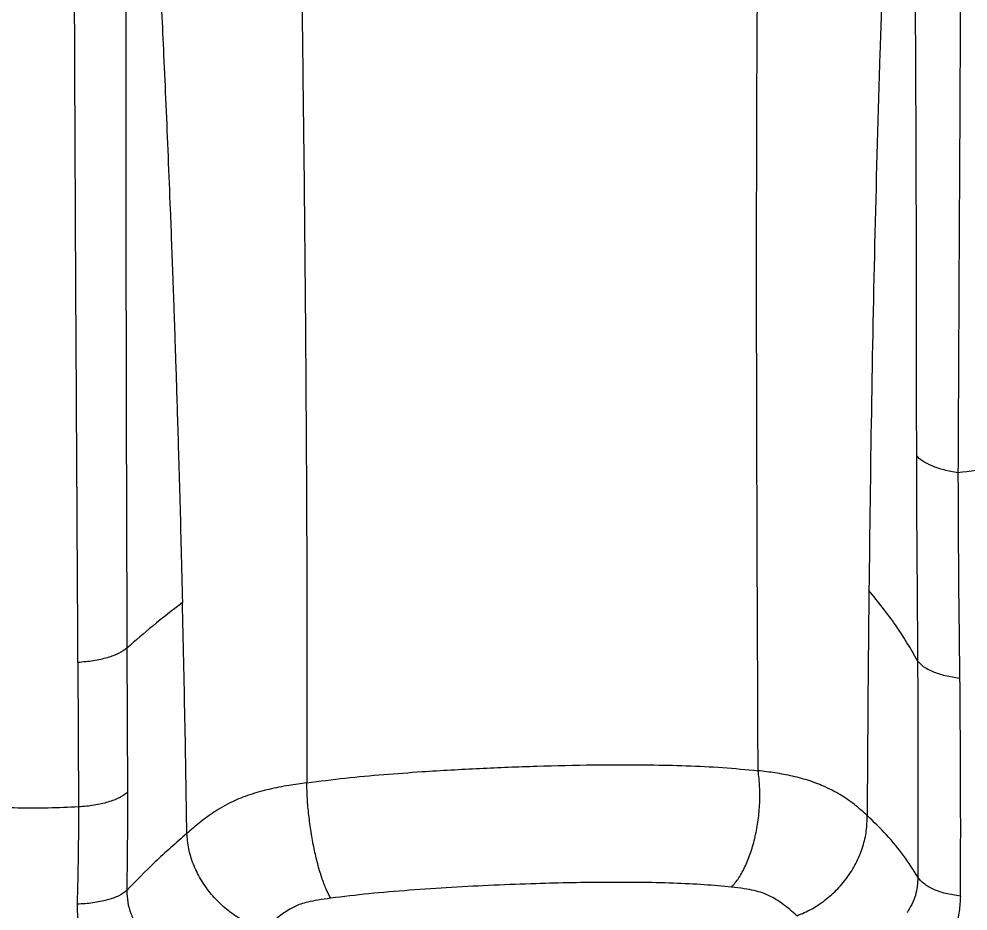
# Model space of a CAD drawing. Extents: x 832 to 912, y 781 to 934.
# Drawn here: x 852.25 to 859.97, y 832.3 to 839.56 of the extents above; entities that cross this region are included whole.
import ezdxf

# ---------------------------------------------------------------- set-up
doc = ezdxf.new("R2010")
doc.units = 0
doc.header["$MEASUREMENT"] = 0
doc.layers.add('1', color=4, linetype='Continuous')

# ---------------------------------------------------------------- blocks, each defined once
blk = doc.blocks.new('2026 SOVEREIGN HL')
at = {"layer": '1', "color": 3, "linetype": 'Continuous', "lineweight": 25}
for p, q in [((21.3963, 37.3483), (21.401, 36.1755)), ((20.998, 37.2318), (21.0031, 36.0567))]:
    blk.add_line(p, q, dxfattribs=at)
for points, knots in [([(22.7143, 48.1712), (22.7211, 47.9299), (22.7348, 47.4472), (22.751, 46.7383), (22.7655, 46.0405), (22.7784, 45.3533), (22.7913, 44.605), (22.8041, 43.7973), (22.8166, 42.9303), (22.829, 41.9668), (22.8409, 40.9063), (22.8511, 39.7472), (22.8582, 38.5889), (22.8621, 37.4281), (22.8608, 36.6452), (22.8601, 36.2537)], [0, 0, 0, 0, 0.056175, 0.112366, 0.168585, 0.224785, 0.280956, 0.354492, 0.427979, 0.50142, 0.601462, 0.701444, 0.801187, 0.900569, 1, 1, 1, 1]), ([(26.5331, 36.3516), (26.5303, 36.9885), (26.5247, 38.2628), (26.5193, 40.1686), (26.522, 41.7116), (26.5287, 42.8952), (26.5354, 43.7131), (26.5441, 44.5404), (26.5542, 45.32), (26.5648, 46.0514), (26.5755, 46.7332), (26.587, 47.4267), (26.5946, 47.8987), (26.5983, 48.1349)], [0, 0, 0, 0, 0.165996, 0.332137, 0.498368, 0.568289, 0.638355, 0.708506, 0.77878, 0.83405, 0.889326, 0.944643, 1, 1, 1, 1]), ([(20.998, 37.2318), (20.9959, 37.6225), (20.9917, 38.403), (20.9847, 39.5792), (20.9782, 40.7606), (20.9735, 41.8186), (20.9697, 42.7521), (20.9665, 43.5604), (20.9624, 44.3776), (20.957, 45.2062), (20.9494, 46.0458), (20.9463, 46.6135), (20.9447, 46.8978)], [0, 0, 0, 0, 0.124731, 0.249191, 0.37374, 0.498017, 0.58086, 0.664006, 0.747459, 0.831013, 0.915356, 1, 1, 1, 1]), ([(21.4129, 46.8351), (21.4107, 46.5131), (21.4062, 45.8657), (21.3989, 44.9028), (21.393, 43.9421), (21.3893, 42.9874), (21.3874, 41.9591), (21.3875, 40.8581), (21.3894, 39.685), (21.3923, 38.5151), (21.395, 37.7376), (21.3963, 37.3483)], [0, 0, 0, 0, 0.098228, 0.197485, 0.297055, 0.39695, 0.496928, 0.622161, 0.74792, 0.873762, 1, 1, 1, 1]), ([(21.4129, 46.8351), (21.4267, 46.6326), (21.4543, 46.2276), (21.4964, 45.6207), (21.536, 45.03), (21.5721, 44.4637), (21.6061, 43.8945), (21.6353, 43.3732), (21.6659, 42.7879), (21.6906, 42.2764), (21.7136, 41.7637), (21.7314, 41.345), (21.7502, 40.8767), (21.7635, 40.5252), (21.7718, 40.294), (21.7743, 40.2228), (21.7768, 40.1518), (21.7793, 40.0809), (21.7817, 40.0102), (21.7857, 39.8952), (21.7914, 39.7231), (21.7993, 39.4814), (21.808, 39.2019), (21.8175, 38.8847), (21.8276, 38.53), (21.838, 38.1377), (21.8447, 37.8631), (21.8482, 37.7196)], [0, 0, 0, 0, 0.062645, 0.125319, 0.190843, 0.250629, 0.307672, 0.375859, 0.421625, 0.500977, 0.545824, 0.592841, 0.641221, 0.703081, 0.711096, 0.719091, 0.727066, 0.735021, 0.742957, 0.750873, 0.773785, 0.80095, 0.83236, 0.867993, 0.907823, 0.951828, 1, 1, 1, 1]), ([(27.764, 46.781), (27.7485, 46.5527), (27.7177, 46.0964), (27.675, 45.4254), (27.6365, 44.7638), (27.6024, 44.1112), (27.5726, 43.466), (27.5467, 42.8269), (27.5143, 41.9116), (27.4816, 40.7257), (27.4526, 39.2698), (27.4407, 38.3019), (27.4347, 37.8181)], [0, 0, 0, 0, 0.071804, 0.143563, 0.215313, 0.287, 0.358576, 0.430095, 0.501517, 0.667777, 0.833943, 1, 1, 1, 1]), ([(27.764, 46.781), (27.769, 46.4429), (27.7789, 45.7674), (27.7921, 44.765), (27.8024, 43.771), (27.8108, 42.6743), (27.8166, 41.4799), (27.82, 40.1893), (27.8204, 39.3405), (27.8207, 38.9158)], [0, 0, 0, 0, 0.124899, 0.249567, 0.374542, 0.499378, 0.666387, 0.833106, 1, 1, 1, 1]), ([(28.1932, 46.78), (28.1926, 46.5013), (28.1912, 45.9459), (28.1885, 45.1208), (28.1857, 44.3039), (28.1826, 43.4946), (28.1784, 42.5143), (28.1725, 41.3687), (28.1655, 40.0623), (28.1615, 39.2044), (28.1594, 38.7755)], [0, 0, 0, 0, 0.1009616, 0.2012382, 0.3016233, 0.4016669, 0.5014536, 0.6680047, 0.834025, 1, 1, 1, 1]), ([(28.1594, 38.7755), (28.1206, 38.7826), (28.0429, 38.7969), (27.946, 38.83), (27.8673, 38.8696), (27.8362, 38.9004), (27.8207, 38.9158)], [0, 0, 0, 0, 0.250002, 0.5, 0.75, 1, 1, 1, 1]), ([(27.8207, 38.9158), (27.8208, 38.8282), (27.821, 38.6436), (27.8229, 38.3635), (27.8251, 38.0748), (27.8272, 37.7953), (27.8292, 37.518), (27.8302, 37.3378), (27.8308, 37.2457)], [0, 0, 0, 0, 0.1577763, 0.3325317, 0.5017502, 0.6750195, 0.8339202, 1, 1, 1, 1]), ([(29.3405, 38.9222), (29.1426, 38.8976), (28.7468, 38.8484), (28.3553, 38.7998), (28.1594, 38.7755)], [0, 0, 0, 0, 0.49981, 1, 1, 1, 1]), ([(28.1594, 38.7755), (28.1604, 38.4961), (28.1623, 37.9365), (28.1695, 37.38), (28.1732, 37.1013)], [0, 0, 0, 0, 0.499218, 1, 1, 1, 1]), ([(27.4347, 37.8181), (27.4317, 37.513), (27.4256, 36.9028), (27.4221, 36.2927), (27.4204, 35.9876)], [0, 0, 0, 0, 0.500008, 1, 1, 1, 1]), ([(27.8308, 37.2457), (27.7741, 37.3436), (27.6621, 37.5374), (27.51, 37.7252), (27.4347, 37.8181)], [0, 0, 0, 0, 0.5051345, 1, 1, 1, 1]), ([(21.8482, 37.7196), (21.7669, 37.6569), (21.6073, 37.5337), (21.4657, 37.4093), (21.3963, 37.3483)], [0, 0, 0, 0, 0.50956, 1, 1, 1, 1]), ([(21.884, 35.8418), (21.8792, 36.1527), (21.8695, 36.7821), (21.8553, 37.4046), (21.8482, 37.7196)], [0, 0, 0, 0, 0.493919, 1, 1, 1, 1]), ([(21.3963, 37.3483), (21.3757, 37.3335), (21.3345, 37.304), (21.2388, 37.2691), (21.1257, 37.243), (21.0405, 37.2355), (20.998, 37.2318)], [0, 0, 0, 0, 0.25, 0.5, 0.749998, 1, 1, 1, 1]), ([(28.1732, 37.1013), (28.1331, 37.1079), (28.0531, 37.1212), (27.9535, 37.1552), (27.8741, 37.1967), (27.8452, 37.2294), (27.8308, 37.2457)], [0, 0, 0, 0, 0.249999, 0.5, 0.749999, 1, 1, 1, 1]), ([(27.8308, 37.2457), (27.8319, 36.9513), (27.8342, 36.3604), (27.8338, 35.7776), (27.8336, 35.4853)], [0, 0, 0, 0, 0.498332, 1, 1, 1, 1]), ([(28.1732, 37.1013), (28.1753, 36.8049), (28.1796, 36.2109), (28.1785, 35.6239), (28.178, 35.3298)], [0, 0, 0, 0, 0.498915, 1, 1, 1, 1]), ([(22.8601, 36.2537), (22.9639, 36.2668), (23.1702, 36.293), (23.4847, 36.3212), (23.8498, 36.3483), (24.2665, 36.3717), (24.7327, 36.3901), (25.195, 36.4005), (25.6009, 36.4012), (25.9504, 36.393), (26.2472, 36.3792), (26.4374, 36.3608), (26.5331, 36.3516)], [0, 0, 0, 0, 0.0850108, 0.1689044, 0.2521472, 0.3763894, 0.5002922, 0.624187, 0.7483033, 0.8314263, 0.9151548, 1, 1, 1, 1]), ([(26.3173, 35.4046), (26.3375, 35.4284), (26.3777, 35.4761), (26.4308, 35.5743), (26.4759, 35.6878), (26.5112, 35.8145), (26.5355, 35.9493), (26.5476, 36.0872), (26.5481, 36.2243), (26.5381, 36.3091), (26.5331, 36.3516)], [0, 0, 0, 0, 0.1250088, 0.2500087, 0.3750027, 0.5000007, 0.624997, 0.7499915, 0.8749911, 1, 1, 1, 1]), ([(27.4204, 35.9876), (27.3907, 36.0139), (27.3301, 36.0676), (27.2212, 36.1467), (27.096, 36.2156), (26.9571, 36.2695), (26.8181, 36.3073), (26.6757, 36.3341), (26.5793, 36.3459), (26.5331, 36.3516)], [0, 0, 0, 0, 0.16009, 0.327092, 0.500994, 0.633874, 0.764234, 0.887012, 1, 1, 1, 1]), ([(22.8601, 36.2537), (22.811, 36.2466), (22.7068, 36.2316), (22.5489, 36.2008), (22.3924, 36.1575), (22.2382, 36.0956), (22.103, 36.0177), (21.9858, 35.9296), (21.9173, 35.8706), (21.884, 35.8418)], [0, 0, 0, 0, 0.111447, 0.23676, 0.371002, 0.50585, 0.679595, 0.8438, 1, 1, 1, 1]), ([(23.0547, 35.3137), (23.0422, 35.3369), (23.0174, 35.3832), (22.9814, 35.4798), (22.9481, 35.5921), (22.9187, 35.718), (22.8942, 35.8523), (22.8758, 35.9899), (22.8635, 36.1267), (22.8612, 36.2113), (22.8601, 36.2537)], [0, 0, 0, 0, 0.125009, 0.250009, 0.375002, 0.5, 0.624997, 0.749991, 0.874992, 1, 1, 1, 1]), ([(21.401, 36.1755), (21.3808, 36.1604), (21.3405, 36.1302), (21.245, 36.0944), (21.1314, 36.0677), (21.0459, 36.0604), (21.0031, 36.0567)], [0, 0, 0, 0, 0.25, 0.499999, 0.749997, 1, 1, 1, 1]), ([(21.401, 36.1755), (21.4012, 36.0857), (21.4015, 35.9085), (21.3977, 35.6405), (21.3965, 35.4648), (21.3959, 35.3771)], [0, 0, 0, 0, 0.3402253, 0.6707779, 1, 1, 1, 1]), ([(21.0031, 36.0567), (20.9208, 36.053), (20.7569, 36.0457), (20.5084, 36.0459), (20.3445, 36.0536), (20.2623, 36.0575)], [0, 0, 0, 0, 0.334177, 0.665822, 1, 1, 1, 1]), ([(21.0031, 36.0567), (21.0021, 35.9251), (21.0003, 35.6617), (20.9944, 35.3973), (20.9914, 35.265)], [0, 0, 0, 0, 0.499737, 1, 1, 1, 1]), ([(26.8477, 35.1716), (26.8883, 35.1884), (26.9693, 35.222), (27.0818, 35.2974), (27.183, 35.3883), (27.2695, 35.4939), (27.3388, 35.6103), (27.3882, 35.734), (27.4182, 35.8616), (27.4197, 35.9456), (27.4204, 35.9876)], [0, 0, 0, 0, 0.125005, 0.250005, 0.375001, 0.5, 0.624998, 0.749995, 0.874995, 1, 1, 1, 1]), ([(27.8338, 35.4851), (27.7959, 35.5441), (27.7206, 35.6613), (27.5843, 35.8295), (27.4747, 35.9352), (27.4204, 35.9876)], [0, 0, 0, 0, 0.338635, 0.672195, 1, 1, 1, 1]), ([(21.884, 35.8418), (21.796, 35.7645), (21.6221, 35.6115), (21.4708, 35.4547), (21.3959, 35.3771)], [0, 0, 0, 0, 0.5053754, 1, 1, 1, 1]), ([(22.5117, 35.0642), (22.4711, 35.0774), (22.3899, 35.1039), (22.2733, 35.171), (22.1659, 35.2555), (22.0714, 35.3564), (21.993, 35.4697), (21.9341, 35.5913), (21.8947, 35.7174), (21.8875, 35.8003), (21.884, 35.8418)], [0, 0, 0, 0, 0.1250072, 0.2500074, 0.3750024, 0.5000001, 0.6249981, 0.7499925, 0.8749923, 1, 1, 1, 1]), ([(27.8338, 35.485), (27.83, 35.4343), (27.8218, 35.328), (27.7717, 35.2404), (27.7454, 35.1945)], [0, 0, 0, 0, 0.476198, 1, 1, 1, 1]), ([(28.1784, 35.3297), (28.1376, 35.3365), (28.0559, 35.35), (27.9545, 35.3864), (27.8747, 35.4317), (27.8474, 35.4673), (27.8338, 35.4851)], [0, 0, 0, 0, 0.250001, 0.499999, 0.749999, 1, 1, 1, 1]), ([(21.3959, 35.3771), (21.3759, 35.3622), (21.3359, 35.3324), (21.2382, 35.2979), (21.1218, 35.2731), (21.0349, 35.2677), (20.9914, 35.265)], [0, 0, 0, 0, 0.250001, 0.5, 0.75, 1, 1, 1, 1]), ([(21.3959, 35.3771), (21.3972, 35.3449), (21.3996, 35.2803), (21.4259, 35.1879), (21.4677, 35.1008), (21.5083, 35.0499), (21.5289, 35.0241)], [0, 0, 0, 0, 0.245289, 0.491901, 0.742168, 1, 1, 1, 1]), ([(26.3173, 35.4046), (26.2439, 35.4114), (26.0904, 35.4257), (25.8372, 35.4371), (25.5707, 35.4429), (25.295, 35.4435), (25.0158, 35.4399), (24.7103, 35.432), (24.383, 35.4196), (24.0387, 35.4021), (23.6987, 35.3795), (23.3687, 35.3524), (23.1577, 35.3264), (23.0547, 35.3137)], [0, 0, 0, 0, 0.074047, 0.154841, 0.242899, 0.324402, 0.409246, 0.497567, 0.600561, 0.703298, 0.805745, 0.90521, 1, 1, 1, 1]), ([(26.8477, 35.1716), (26.8289, 35.1883), (26.7928, 35.2205), (26.7369, 35.2648), (26.6819, 35.3023), (26.6272, 35.3329), (26.5692, 35.3578), (26.5006, 35.3773), (26.416, 35.393), (26.3521, 35.4005), (26.3173, 35.4046)], [0, 0, 0, 0, 0.159608, 0.306343, 0.435514, 0.546818, 0.647531, 0.751599, 0.865092, 1, 1, 1, 1]), ([(23.0547, 35.3137), (23.0197, 35.3087), (22.956, 35.2996), (22.8739, 35.2842), (22.8108, 35.2672), (22.7629, 35.2472), (22.7174, 35.2228), (22.6705, 35.1925), (22.6205, 35.1554), (22.5671, 35.1119), (22.5309, 35.0808), (22.5117, 35.0642)], [0, 0, 0, 0, 0.1368709, 0.2495053, 0.3321716, 0.409955, 0.4914734, 0.5939528, 0.712157, 0.8466133, 1, 1, 1, 1]), ([(28.1787, 35.3297), (28.1768, 35.2887), (28.1728, 35.2054), (28.144, 35.0838), (28.0986, 34.9647), (28.0529, 34.8925), (28.0297, 34.8559)], [0, 0, 0, 0, 0.237993, 0.48465, 0.739014, 1, 1, 1, 1]), ([(20.9914, 35.265), (20.9915, 35.2382), (20.9918, 35.1847), (21.0019, 35.1051), (21.019, 35.0268), (21.0428, 34.9535), (21.0745, 34.8797), (21.1131, 34.8091), (21.1599, 34.7393), (21.1946, 34.6977), (21.212, 34.6769)], [0, 0, 0, 0, 0.124391, 0.249116, 0.374087, 0.499236, 0.609728, 0.749674, 0.874879, 1, 1, 1, 1])]:
    blk.add_open_spline(points, degree=3, knots=knots, dxfattribs=at)

msp = doc.modelspace()

# ---------------------------------------------------------------- block references
at = {"layer": '1'}
msp.add_blockref('2026 SOVEREIGN HL', (831.7292, 797.0948), dxfattribs=at)

doc.saveas('drawing.dxf')
